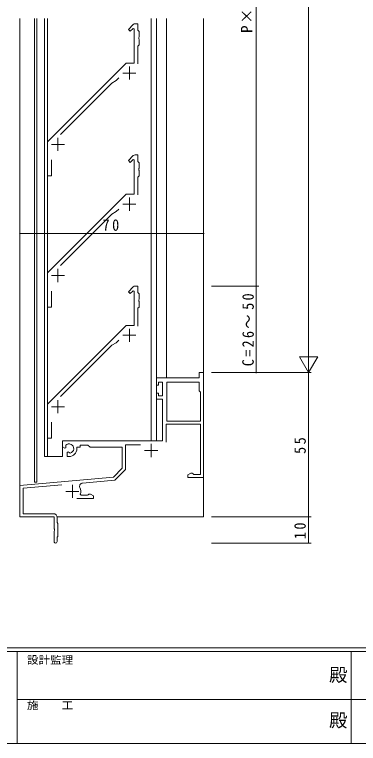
# Model space of a CAD drawing. Units: millimetres on the paper. Extents: x -420 to 373, y -297 to 267.
# Drawn here: x -161.1 to -30, y -297 to -19.1 of the extents above; entities that cross this region are included whole.
import ezdxf
from ezdxf.enums import TextEntityAlignment as Align

# ---------------------------------------------------------------- set-up
doc = ezdxf.new("R2010")
doc.units = ezdxf.units.MM
for name, color, linetype, lineweight in [('0-1_YKK_ZWAK', 7, 'Continuous', 9), ('0-3_YKK_11', 7, 'Continuous', 9), ('0-4_YKK_12', 2, 'Continuous', 9), ('0-6_YKK_D', 6, 'Continuous', 9)]:
    doc.layers.add(name, color=color, linetype=linetype, lineweight=lineweight)
doc.styles.add('ＭＳ ゴシック', font='')
doc.styles.get('ＭＳ ゴシック').set_extended_font_data('MS Gothic')

msp = doc.modelspace()

# ---------------------------------------------------------------- linework, layer by layer
at = {"layer": '0-1_YKK_ZWAK'}
for p, q in [((352.3, -260.6), (-417.7, -260.6)), ((314.5, -262), (-417.7, -262)), ((-160.1, -262), (-160.1, -297)), ((-32.7, -262), (-32.7, -297)), ((-160.1, -280.199), (-31.3, -280.199)), ((-31.3, -280.199), (97.5, -280.199)), ((-417.7, -297), (314.5, -297))]:
    msp.add_line(p, q, dxfattribs=at)
at = {"layer": '0-3_YKK_11'}
for p, q in [((-117.669, -24.754), (-115.808, -22.893)), ((-116.962, -25.461), (-117.669, -24.754)), ((-115.885, -24.385), (-116.962, -25.461)), ((-115.515, -24.538), (-115.885, -24.385)), ((-115.515, -37.6), (-115.515, -24.538)), ((-115.101, -22.6), (-114.015, -22.6)), ((-114.015, -22.6), (-114.015, -25.1)), ((-114.015, -25.1), (-113.515, -25.6)), ((-113.515, -27.642), (-113.635, -27.825)), ((-113.515, -25.6), (-113.515, -27.642)), ((-113.635, -27.825), (-113.635, -28.375)), ((-113.635, -28.375), (-113.515, -28.558)), ((-113.515, -28.558), (-113.515, -30.6)), ((-113.515, -30.6), (-114.015, -31.1)), ((-114.015, -31.1), (-114.015, -37.893)), ((-148.515, -67.6), (-118.515, -37.6)), ((-118.515, -37.6), (-115.515, -37.6)), ((-117.315, -38.9), (-117.315, -43.9)), ((-119.815, -41.4), (-114.815, -41.4)), ((-122.315, -44.228), (-123.988, -45.194)), ((-121.346, -43.26), (-122.315, -44.228)), ((-123.988, -45.194), (-143.574, -64.78)), ((-144.515, -66.1), (-144.515, -71.1)), ((-148.515, -80.6), (-148.515, -67.6)), ((-147.015, -68.6), (-142.015, -68.6)), ((-147.015, -74.546), (-147.015, -80.6)), ((-117.669, -74.754), (-115.808, -72.893)), ((-116.962, -75.461), (-117.669, -74.754)), ((-115.885, -74.385), (-116.962, -75.461)), ((-115.515, -74.538), (-115.885, -74.385)), ((-115.515, -87.6), (-115.515, -74.538)), ((-115.101, -72.6), (-114.015, -72.6)), ((-114.015, -72.6), (-114.015, -75.1)), ((-114.015, -75.1), (-113.515, -75.6)), ((-113.515, -77.642), (-113.635, -77.825)), ((-113.515, -75.6), (-113.515, -77.642)), ((-113.635, -77.825), (-113.635, -78.375)), ((-113.635, -78.375), (-113.515, -78.558)), ((-113.515, -78.558), (-113.515, -80.6)), ((-147.015, -80.6), (-148.515, -80.6)), ((-113.515, -80.6), (-114.015, -81.1)), ((-114.015, -81.1), (-114.015, -87.893)), ((-148.515, -117.6), (-118.515, -87.6)), ((-118.515, -87.6), (-115.515, -87.6)), ((-117.315, -88.9), (-117.315, -93.9)), ((-119.815, -91.4), (-114.815, -91.4)), ((-122.315, -94.228), (-123.988, -95.194)), ((-121.346, -93.26), (-122.315, -94.228)), ((-123.988, -95.194), (-143.574, -114.78)), ((-144.515, -116.1), (-144.515, -121.1)), ((-148.515, -130.6), (-148.515, -117.6)), ((-147.015, -118.6), (-142.015, -118.6)), ((-147.015, -124.546), (-147.015, -130.6)), ((-117.669, -124.754), (-115.808, -122.893)), ((-116.962, -125.461), (-117.669, -124.754)), ((-115.885, -124.385), (-116.962, -125.461)), ((-115.515, -124.538), (-115.885, -124.385)), ((-115.515, -137.6), (-115.515, -124.538)), ((-115.101, -122.6), (-114.015, -122.6)), ((-114.015, -122.6), (-114.015, -125.1)), ((-114.015, -125.1), (-113.515, -125.6)), ((-113.515, -127.642), (-113.635, -127.825)), ((-113.635, -127.825), (-113.635, -128.375)), ((-113.515, -125.6), (-113.515, -127.642)), ((-147.015, -130.6), (-148.515, -130.6)), ((-113.515, -130.6), (-114.015, -131.1)), ((-113.635, -128.375), (-113.515, -128.558)), ((-113.515, -128.558), (-113.515, -130.6)), ((-114.015, -131.1), (-114.015, -137.893)), ((-148.515, -167.6), (-118.515, -137.6)), ((-118.515, -137.6), (-115.515, -137.6)), ((-117.315, -138.9), (-117.315, -143.9)), ((-119.815, -141.4), (-114.815, -141.4)), ((-122.315, -144.228), (-123.988, -145.194)), ((-121.346, -143.26), (-122.315, -144.228)), ((-123.988, -145.194), (-143.574, -164.78)), ((-90.645, -155.6), (-90.645, -157.6)), ((-89.015, -155.6), (-90.645, -155.6)), ((-89.015, -195.6), (-89.015, -155.6)), ((-107.015, -157.6), (-107.015, -160.4)), ((-90.645, -157.6), (-107.015, -157.6)), ((-107.015, -160.4), (-106.215, -160.4)), ((-106.215, -159.23), (-104.715, -159.23)), ((-106.215, -160.4), (-106.215, -159.23)), ((-104.715, -159.23), (-104.715, -164.5)), ((-103.085, -174.1), (-103.085, -159.23)), ((-103.085, -159.23), (-90.645, -159.23)), ((-103.085, -174.1), (-103.085, -159.23)), ((-90.645, -159.23), (-90.645, -162.6)), ((-107.015, -163.4), (-107.015, -165.7)), ((-106.215, -163.4), (-107.015, -163.4)), ((-106.215, -164.5), (-106.215, -163.4)), ((-90.645, -162.6), (-90.215, -163.03)), ((-90.215, -163.03), (-90.215, -174.1)), ((-144.515, -166.1), (-144.515, -171.1)), ((-107.015, -165.7), (-104.715, -165.7)), ((-104.715, -164.5), (-106.215, -164.5)), ((-104.715, -165.7), (-104.715, -181.6)), ((-148.515, -180.6), (-148.515, -167.6)), ((-147.015, -168.6), (-142.015, -168.6)), ((-147.015, -174.546), (-147.015, -180.6)), ((-90.215, -174.1), (-103.085, -174.1)), ((-103.215, -175.3), (-90.215, -175.3)), ((-103.215, -182.1), (-103.215, -175.3)), ((-90.215, -175.3), (-90.215, -194.4)), ((-147.015, -180.6), (-148.515, -180.6)), ((-142.815, -181.6), (-142.815, -183.965)), ((-104.715, -181.6), (-142.815, -181.6)), ((-141.542, -183.778), (-141.58, -183.319)), ((-136.015, -183.23), (-133.085, -183.23)), ((-136.015, -184.1), (-136.015, -183.23)), ((-133.085, -183.23), (-132.215, -184.1)), ((-118.815, -183.1), (-113.04, -183.1)), ((-118.815, -192.597), (-118.815, -183.1)), ((-109.015, -182.8), (-109.015, -187.8)), ((-142.815, -183.965), (-141.915, -184.485)), ((-141.915, -184.485), (-141.565, -184.282)), ((-141.565, -184.282), (-141.542, -183.778)), ((-140.665, -185.841), (-141.015, -186.043)), ((-141.015, -186.043), (-141.015, -187.6)), ((-140.216, -186.074), (-140.665, -185.841)), ((-139.838, -186.336), (-140.216, -186.074)), ((-137.315, -184.1), (-136.015, -184.1)), ((-137.315, -184.6), (-137.315, -184.1)), ((-132.215, -184.1), (-120.015, -184.1)), ((-120.015, -184.1), (-120.015, -192.1)), ((-111.515, -185.3), (-106.515, -185.3)), ((-141.015, -187.6), (-140.315, -187.6)), ((-120.015, -192.1), (-123.399, -195.484)), ((-122.859, -196.641), (-118.815, -192.597)), ((-93.924, -193.97), (-95.015, -194.6)), ((-93.315, -193.97), (-93.924, -193.97)), ((-93.027, -194.185), (-93.315, -193.97)), ((-92.74, -194.4), (-93.027, -194.185)), ((-90.215, -194.4), (-92.74, -194.4)), ((-123.399, -195.484), (-159.015, -198.6)), ((-135.192, -197.72), (-122.859, -196.641)), ((-95.015, -194.6), (-95.015, -195.6)), ((-95.015, -195.6), (-89.015, -195.6)), ((-159.015, -198.6), (-159.015, -210.6)), ((-157.815, -199.7), (-143.026, -198.406)), ((-157.815, -209.4), (-157.815, -199.7)), ((-139.015, -198.4), (-139.015, -203.4)), ((-141.515, -200.9), (-136.515, -200.9)), ((-135.727, -202.4), (-136.009, -201.997)), ((-133.29, -202.4), (-135.727, -202.4)), ((-133.003, -202.185), (-133.29, -202.4)), ((-132.715, -201.97), (-133.003, -202.185)), ((-132.106, -201.97), (-132.715, -201.97)), ((-131.015, -202.6), (-132.106, -201.97)), ((-131.015, -203.6), (-131.015, -202.6)), ((-137.365, -203.6), (-131.015, -203.6)), ((-159.015, -210.6), (-146.015, -210.6)), ((-146.315, -209.4), (-157.815, -209.4)), ((-146.015, -210.6), (-146.015, -215.142)), ((-144.815, -212.8), (-144.815, -210.9)), ((-144.515, -213.1), (-144.815, -212.8)), ((-144.515, -218.1), (-144.515, -213.1)), ((-146.015, -215.142), (-145.895, -215.325)), ((-145.895, -215.875), (-146.015, -216.058)), ((-146.015, -216.058), (-146.015, -220)), ((-145.895, -215.325), (-145.895, -215.875)), ((-144.815, -218.4), (-144.515, -218.1)), ((-144.815, -220), (-144.815, -218.4))]:
    msp.add_line(p, q, dxfattribs=at)
for centre, radius, start, end in [((-115.101, -23.6), 1, 89.99997, 134.99997), ((-115.101, -73.6), 1, 89.99997, 134.99997), ((-115.101, -123.6), 1, 89.99997, 134.99997), ((-140.315, -184.6), 1.8, 285.36687, 134.63312), ((-140.315, -184.6), 3, 270, 359.99998), ((-135.088, -198.916), 1.2, 94.99998, 206.80479), ((-139.015, -200.9), 3.2, 339.94896, 26.80481), ((-146.315, -210.9), 1.5, 0, 89.99998), ((-145.415, -220), 0.6, 179.99998, 0)]:
    msp.add_arc(centre, radius, start, end, dxfattribs=at)
at = {"layer": '0-4_YKK_12'}
for p, q in [((-159.015, -210.6), (-159.015, -20.6)), ((-153.515, -197.4), (-153.515, -20.6)), ((-152.515, -197.4), (-152.515, -20.6)), ((-149.715, -187.6), (-149.715, -20.6)), ((-148.515, -187.599), (-148.515, -20.6)), ((-109.015, -181.6), (-109.015, -20.6)), ((-107.015, -157.6), (-107.015, -20.6)), ((-107.015, -181.6), (-107.015, -20.6)), ((-103.115, -157.6), (-103.115, -20.6)), ((-89.015, -210.6), (-89.015, -20.6)), ((-107.015, -157.6), (-103.115, -157.6)), ((-107.015, -181.6), (-142.815, -181.6)), ((-142.815, -181.6), (-142.815, -187.6)), ((-142.815, -187.6), (-149.715, -187.6)), ((-152.515, -197.4), (-153.515, -197.4)), ((-159.015, -210.6), (-158.715, -210.6)), ((-144.845, -210.6), (-89.015, -210.6))]:
    msp.add_line(p, q, dxfattribs=at)
at = {"layer": '0-6_YKK_D'}
for p, q in [((-49.015, -148.6), (-49.015, 137.4)), ((-69.015, -122.6), (-69.015, 102.4)), ((-159.015, -102.6), (-89.015, -102.6)), ((-86.015, -122.6), (-68.015, -122.6)), ((-86.015, -122.6), (-68.015, -122.6)), ((-69.015, -155.6), (-69.015, -122.6)), ((-49.015, -155.6), (-49.015, -143.476)), ((-45.515, -149.538), (-52.515, -149.538)), ((-49.015, -155.6), (-52.515, -149.538)), ((-49.015, -155.6), (-45.515, -149.538)), ((-86.015, -155.6), (-68.015, -155.6)), ((-86.015, -155.6), (-48.015, -155.6)), ((-86.015, -155.6), (-48.015, -155.6)), ((-49.015, -210.6), (-49.015, -155.6)), ((-86.015, -210.6), (-48.015, -210.6)), ((-86.015, -210.6), (-48.015, -210.6)), ((-49.015, -220.6), (-49.015, -210.6)), ((-86.015, -220.6), (-48.015, -220.6))]:
    msp.add_line(p, q, dxfattribs=at)
for centre, start, end in [((-159.015, -102.6), 0, 180), ((-159.015, -102.6), 180, 0), ((-89.015, -102.6), 0, 180), ((-89.015, -102.6), 180, 0), ((-69.015, -122.6), 90, 270), ((-69.015, -122.6), 270, 90), ((-69.015, -155.6), 90, 270), ((-69.015, -155.6), 270, 90), ((-49.015, -210.6), 90, 270), ((-49.015, -210.6), 90, 270), ((-49.015, -210.6), 270, 90), ((-49.015, -210.6), 270, 90), ((-49.015, -220.6), 90, 270), ((-49.015, -220.6), 270, 90)]:
    msp.add_arc(centre, 0.106, start, end, dxfattribs=at)

# ---------------------------------------------------------------- texts
at = {"layer": '0-1_YKK_ZWAK', "style": 'ＭＳ ゴシック', "width": 1.1}
for s, p in [('設計監理', (-156.331, -267.533)), ('施\u3000\u3000工', (-156.331, -284.854))]:
    msp.add_text(s, height=2.933, dxfattribs=at).set_placement(p, align=Align.BOTTOM_LEFT)
at = {"layer": '0-1_YKK_ZWAK', "color": 2, "style": 'ＭＳ ゴシック'}
for p in [(-41.182, -274.956), (-41.182, -292.278)]:
    msp.add_text('殿', height=5.132, dxfattribs=at).set_placement(p, align=Align.BOTTOM_LEFT)
at = {"layer": '0-6_YKK_D', "color": 3, "char_height": 4.399, "attachment_point": 7, "rotation": 90, "style": 'ＭＳ ゴシック'}
for s, insert in [('\\T1.25;\\W0.95;P×（N-1）', (-69.815, -26.1)), ('\\T1.33;\\W0.9;C=26～50', (-69.815, -153.18)), ('\\T1.36;\\W0.9;55', (-50.015, -186.62)), ('\\T1.36;\\W0.9;10', (-50.015, -219.12))]:
    msp.add_mtext(s, dxfattribs=dict(at, insert=insert))
at = {"layer": '0-6_YKK_D', "color": 3, "insert": (-127.535, -101.6), "char_height": 4.399, "attachment_point": 7, "style": 'ＭＳ ゴシック'}
msp.add_mtext('\\T1.36;\\W0.9;70', dxfattribs=at)

doc.saveas('drawing.dxf')
